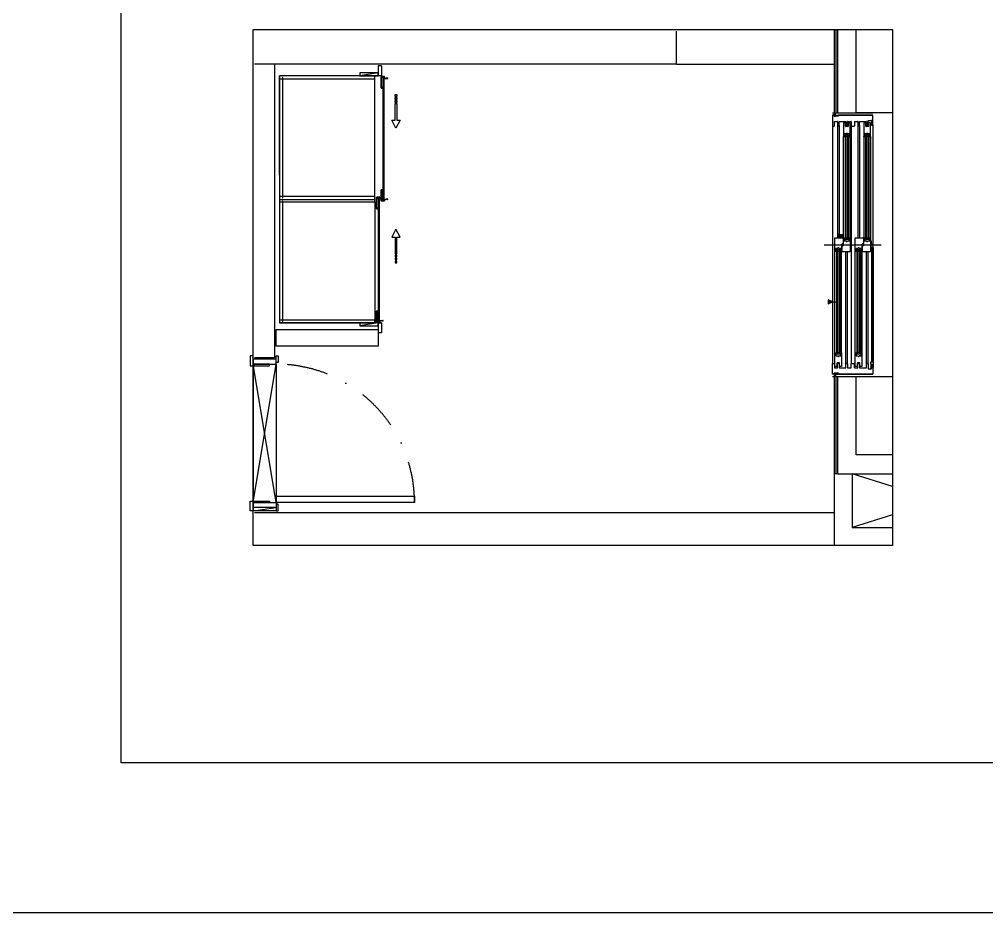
# Model space of a CAD drawing. Header units: millimetres. Extents: x -33000 to 294000, y 0 to 42408.
# Drawn here: x 126618 to 132486, y 0 to 5419 of the extents above; entities that cross this region are included whole.
import ezdxf

# ---------------------------------------------------------------- set-up
doc = ezdxf.new("R2010")
doc.units = ezdxf.units.MM
doc.header["$LTSCALE"] = 50
doc.linetypes.add('DASHDOTX2', pattern=[2, 1, -0.5, 0, -0.5])
doc.layers.add('arch', color=8, linetype='Continuous')
doc.layers.add('cloud', color=7, linetype='Continuous', true_color=0xb3ef8f, plot=False)

msp = doc.modelspace()

# ---------------------------------------------------------------- hatches: boundary and pattern name
at = {"layer": 'arch'}
h = msp.add_hatch(color=256, dxfattribs=at)
h.dxf.hatch_style = 1
h.paths.add_polyline_path([(131525, 3717.7), (131525, 3692.7), (131550, 3705.2)])

# ---------------------------------------------------------------- linework, layer by layer
at = {"layer": 'arch', "ltscale": 25}
for p, q in [((128035, 5357.3), (131915, 5357.3)), ((128035, 2227.3), (128035, 5357.3)), ((131915, 5357.3), (131915, 2227.3)), ((131915, 2227.3), (128035, 2227.3))]:
    msp.add_line(p, q, dxfattribs=at)
at = {"layer": 'arch'}
for p, q in [((130605, 5147.3), (130605, 5347.3)), ((131560, 5357.3), (131560, 4852.3)), ((131570, 5357.3), (131570, 4852.3)), ((131580, 5357.3), (131580, 4852.3)), ((131695, 4852.3), (131695, 5357.3)), ((130605, 5147.3), (128045, 5147.3)), ((128165, 5147.3), (128165, 3367.3)), ((128815, 5137.3), (128795, 5137.3)), ((128795, 5137.3), (128795, 5077.3)), ((128815, 5137.3), (128815, 5077.3)), ((130605, 5147.3), (131560, 5147.3)), ((128815, 5077.3), (128195, 5077.3)), ((128195, 4474.3), (128195, 5077.3)), ((128195, 5077.3), (128195, 5059.3)), ((128195, 5077.3), (128195, 3577.3)), ((128195, 5059.3), (128213, 5059.3)), ((128216, 5067.3), (128213, 5067.3)), ((128213, 5067.3), (128213, 4336.1)), ((128216, 4336.1), (128216, 5067.3)), ((128216, 5059.3), (128775, 5059.3)), ((128683, 5095.3), (128683, 5077.3)), ((128795, 5095.3), (128683, 5095.3)), ((128795, 5095.3), (128683, 5077.3)), ((128683, 5077.3), (128795, 5077.3)), ((128775, 4520.3), (128775, 5077.3)), ((128775, 5059.3), (128775, 5077.3)), ((128795, 5077.3), (128795, 5095.3)), ((128811.6, 5071.2), (128811.6, 5004.2)), ((128831.1, 5072.7), (128813.1, 5072.7)), ((128813.4, 5025.9), (128813.4, 5070.9)), ((128813.7, 5071.2), (128816.1, 5071.2)), ((128816.4, 5070.9), (128816.4, 5069.2)), ((128816.7, 5068.9), (128817.7, 5068.9)), ((128818, 5069.2), (128818, 5071.2)), ((128818.3, 5071.5), (128822.9, 5071.5)), ((128823.2, 5071.2), (128823.2, 5004.2)), ((128824.2, 5004.2), (128824.2, 5071.2)), ((128824.5, 5071.5), (128830.9, 5071.5)), ((128831.2, 5070.3), (128825.2, 5070.3)), ((128825.2, 4319.3), (128825.2, 5070.3)), ((128831.2, 5071.2), (128831.2, 5061)), ((128831.2, 4329.1), (128831.2, 5069.5)), ((128831.5, 5060.7), (128851.3, 5060.7)), ((128832.6, 5065.9), (128832.6, 5071.2)), ((128849.5, 5061.9), (128842.7, 5061.9)), ((128813.1, 5002.7), (128822.7, 5002.7)), ((128813.4, 5004.5), (128813.4, 5025.9)), ((128816.1, 5004.2), (128813.7, 5004.2)), ((128816.4, 5006.5), (128816.4, 5004.5)), ((128817.7, 5006.8), (128816.7, 5006.8)), ((128818, 5004.5), (128818, 5006.5)), ((128820.9, 5004.2), (128818.3, 5004.2)), ((128822.9, 5003.9), (128821.4, 5003.9)), ((128897.3, 4962.9), (128907.3, 4962.9)), ((128897.3, 4951.9), (128897.3, 4962.9)), ((128907.3, 4951.9), (128897.3, 4951.9)), ((128897.3, 4944.7), (128907.3, 4944.7)), ((128897.3, 4933.7), (128897.3, 4944.7)), ((128907.3, 4933.7), (128897.3, 4933.7)), ((128907.3, 4962.9), (128907.3, 4951.9)), ((128907.3, 4944.7), (128907.3, 4933.7)), ((128897.3, 4926.4), (128907.3, 4926.4)), ((128897.3, 4915.4), (128897.3, 4926.4)), ((128907.3, 4915.4), (128897.3, 4915.4)), ((128897.3, 4808.2), (128897.3, 4908.2)), ((128897.3, 4908.2), (128907.3, 4908.2)), ((128907.3, 4926.4), (128907.3, 4915.4)), ((128907.3, 4908.2), (128907.3, 4808.2)), ((131550, 4852.3), (131560, 4852.3)), ((131550, 4837.3), (131550, 4773.3)), ((131560, 4837.3), (131550, 4837.3)), ((131560, 4831.3), (131560, 4852.3)), ((131560, 4837.3), (131560, 4831.3)), ((131560, 4831.3), (131569.5, 4831.3)), ((131588, 4831.3), (131560, 4831.3)), ((131569.5, 4852.3), (131795, 4852.3)), ((131569.5, 4831.3), (131569.5, 4852.3)), ((131569.5, 4837.3), (131795, 4837.3)), ((131795, 4837.3), (131588, 4837.3)), ((131588, 4831.3), (131588, 4837.3)), ((131915, 4852.3), (131695, 4852.3)), ((131795, 4779.3), (131795, 4837.3)), ((128902.3, 4758.2), (128877.3, 4808.2)), ((128877.3, 4808.2), (128897.3, 4808.2)), ((128927.3, 4808.2), (128902.3, 4758.2)), ((128907.3, 4808.2), (128927.3, 4808.2)), ((131550, 4773.3), (131550, 3331.3)), ((131551, 4772.3), (131561, 4772.3)), ((131562, 4773.3), (131562, 4799.3)), ((131563, 4800.3), (131579.5, 4800.3)), ((131580.5, 4799.3), (131580.5, 4775.8)), ((131580.5, 4775.8), (131580.5, 4094.8)), ((131581, 4775.3), (131581.6, 4775.3)), ((131589.4, 4775.3), (131590, 4775.3)), ((131590.5, 4775.8), (131590.5, 4799.3)), ((131590.5, 4775.8), (131590.5, 4114.3)), ((131591.5, 4800.3), (131631.5, 4800.3)), ((131617, 4791.8), (131617, 4707.8)), ((131629, 4792.3), (131617.5, 4792.3)), ((131629.5, 4771), (131629.5, 4791.8)), ((131644.5, 4770), (131630.5, 4770)), ((131632.5, 4799.3), (131632.5, 4775.8)), ((131633, 4775.3), (131633.6, 4775.3)), ((131641.4, 4775.3), (131642, 4775.3)), ((131642.5, 4775.8), (131642.5, 4799.3)), ((131643.5, 4800.3), (131662, 4800.3)), ((131645.5, 4791.8), (131645.5, 4771)), ((131657.5, 4792.3), (131646, 4792.3)), ((131658, 4707.8), (131658, 4791.8)), ((131663, 4799.3), (131663, 4773.3)), ((131663, 4773.3), (131663, 3331.3)), ((131664, 4772.3), (131682.5, 4772.3)), ((131683.5, 4799.3), (131683.5, 4773.3)), ((131684.5, 4800.3), (131703, 4800.3)), ((131704, 4799.3), (131704, 4775.8)), ((131704, 4775.8), (131704, 4094.8)), ((131704.5, 4775.3), (131705.1, 4775.3)), ((131712.9, 4775.3), (131713.5, 4775.3)), ((131714, 4775.8), (131714, 4799.3)), ((131714, 4775.8), (131714, 4094.8)), ((131715, 4800.3), (131755, 4800.3)), ((131740.5, 4791.8), (131740.5, 4707.8)), ((131752.5, 4792.3), (131741, 4792.3)), ((131753, 4771), (131753, 4791.8)), ((131768, 4770), (131754, 4770)), ((131756, 4799.3), (131756, 4775.8)), ((131756.5, 4775.3), (131757.1, 4775.3)), ((131764.9, 4775.3), (131765.5, 4775.3)), ((131766, 4775.8), (131766, 4804.3)), ((131767, 4805.3), (131786, 4805.3)), ((131769, 4791.8), (131769, 4771)), ((131781, 4792.3), (131769.5, 4792.3)), ((131781.5, 4707.8), (131781.5, 4791.8)), ((131787, 4804.3), (131787, 4779.3)), ((131788, 4778.3), (131794, 4778.3)), ((131795, 4779.3), (131795, 4052.8)), ((131617, 4094.3), (131617, 4707.8)), ((131618, 4707.8), (131618, 4709.3)), ((131618, 4709.3), (131624.5, 4709.3)), ((131622, 4710.8), (131622, 4725.8)), ((131623, 4710.8), (131622, 4710.8)), ((131622.5, 4726.3), (131632.7, 4726.3)), ((131625, 4714.3), (131623.5, 4714.3)), ((131623.5, 4714.3), (131623.5, 4711.3)), ((131623.9, 4709.3), (131626.5, 4706.8)), ((131625, 4709.8), (131625, 4714.3)), ((131648.5, 4719.3), (131626.5, 4719.3)), ((131626.5, 4719.3), (131626.5, 4082.8)), ((131632.5, 4719.3), (131632.5, 4082.8)), ((131642.5, 4709.3), (131632.5, 4709.3)), ((131633.1, 4726.6), (131634.9, 4729.6)), ((131635.3, 4729.8), (131639.7, 4729.8)), ((131640.1, 4729.6), (131641.9, 4726.6)), ((131642.3, 4726.3), (131652.5, 4726.3)), ((131642.5, 4719.3), (131642.5, 4082.8)), ((131648.5, 4719.3), (131648.5, 4082.8)), ((131651.1, 4709.3), (131648.5, 4706.8)), ((131651.5, 4714.3), (131650, 4714.3)), ((131650, 4714.3), (131650, 4709.8)), ((131650.5, 4709.3), (131657, 4709.3)), ((131651.5, 4711.3), (131651.5, 4714.3)), ((131653, 4710.8), (131652, 4710.8)), ((131653, 4725.8), (131653, 4710.8)), ((131657, 4709.3), (131657, 4707.8)), ((131658, 4707.8), (131658, 4094.3)), ((131740.5, 4707.8), (131740.5, 4094.3)), ((131741.5, 4707.8), (131741.5, 4709.3)), ((131741.5, 4709.3), (131748, 4709.3)), ((131745.5, 4710.8), (131745.5, 4725.8)), ((131746.5, 4710.8), (131745.5, 4710.8)), ((131746, 4726.3), (131756.2, 4726.3)), ((131748.5, 4714.3), (131747, 4714.3)), ((131747, 4714.3), (131747, 4711.3)), ((131747.4, 4709.3), (131750, 4706.8)), ((131748.5, 4709.8), (131748.5, 4714.3)), ((131750, 4719.3), (131750, 4082.8)), ((131772, 4719.3), (131750, 4719.3)), ((131756, 4719.3), (131756, 4082.8)), ((131766, 4709.3), (131756, 4709.3)), ((131756.6, 4726.6), (131758.4, 4729.6)), ((131758.8, 4729.8), (131763.2, 4729.8)), ((131763.6, 4729.6), (131765.4, 4726.6)), ((131765.8, 4726.3), (131776, 4726.3)), ((131766, 4719.3), (131766, 4082.8)), ((131772, 4719.3), (131772, 4082.8)), ((131774.6, 4709.3), (131772, 4706.8)), ((131775, 4714.3), (131773.5, 4714.3)), ((131773.5, 4714.3), (131773.5, 4709.8)), ((131774, 4709.3), (131780.5, 4709.3)), ((131775, 4711.3), (131775, 4714.3)), ((131776.5, 4710.8), (131775.5, 4710.8)), ((131776.5, 4725.8), (131776.5, 4710.8)), ((131780.5, 4709.3), (131780.5, 4707.8)), ((131781.5, 4707.8), (131781.5, 4094.3)), ((128775, 4345.3), (128775, 4520.3)), ((128195, 4474.3), (128195, 4345.3)), ((128213, 4345.3), (128195, 4345.3)), ((128195, 4345.3), (128195, 4309.3)), ((128775, 4345.3), (128216, 4345.3)), ((128775, 4309.3), (128775, 4345.3)), ((128811.6, 4318.5), (128811.6, 4385.5)), ((128813.1, 4387), (128822.7, 4387)), ((128813.4, 4385.2), (128813.4, 4363.8)), ((128813.4, 4363.8), (128813.4, 4318.8)), ((128816.1, 4385.5), (128813.7, 4385.5)), ((128816.4, 4383.2), (128816.4, 4385.2)), ((128817.7, 4382.9), (128816.7, 4382.9)), ((128818, 4385.2), (128818, 4383.2)), ((128820.9, 4385.5), (128818.3, 4385.5)), ((128822.9, 4385.8), (128821.4, 4385.8)), ((128823.2, 4318.5), (128823.2, 4385.5)), ((128824.2, 4385.5), (128824.2, 4318.5)), ((128195, 4327.3), (128775, 4327.3)), ((128195, 4309.3), (128195, 3595.3)), ((128213, 4309.3), (128195, 4309.3)), ((128213, 4336.1), (128216, 4336.1)), ((128216, 4317.3), (128213, 4317.3)), ((128213, 4317.3), (128213, 3586.1)), ((128216, 3586.1), (128216, 4317.3)), ((128775, 4309.3), (128216, 4309.3)), ((128775, 4309.3), (128775, 3595.3)), ((128784, 4338.1), (128784, 4296.6)), ((128784, 4296.6), (128784, 4271.1)), ((128784.8, 4292.8), (128784.8, 4337.8)), ((128784.8, 4292.3), (128784.8, 4337.3)), ((128784.8, 4271.4), (128784.8, 4292.8)), ((128784.8, 4270.9), (128784.8, 4292.3)), ((128785.1, 4338.1), (128787.5, 4338.1)), ((128785.1, 4337.6), (128787.5, 4337.6)), ((128803.5, 4339.6), (128785.5, 4339.6)), ((128787.8, 4337.8), (128787.8, 4336.1)), ((128787.8, 4337.3), (128787.8, 4335.6)), ((128788.1, 4335.8), (128789.1, 4335.8)), ((128788.1, 4335.3), (128789.1, 4335.3)), ((128789.4, 4336.1), (128789.4, 4338.1)), ((128789.4, 4335.6), (128789.4, 4337.6)), ((128789.7, 4338.4), (128794.3, 4338.4)), ((128789.7, 4337.9), (128794.3, 4337.9)), ((128794.6, 4338.1), (128794.6, 4271.1)), ((128794.6, 4337.6), (128794.6, 4270.6)), ((128796.6, 4271.1), (128796.6, 4338.1)), ((128796.6, 3582.2), (128796.6, 4336.7)), ((128796.6, 4335.9), (128802.6, 4335.9)), ((128796.9, 4338.4), (128803.3, 4338.4)), ((128802.6, 3582.2), (128802.6, 4335.9)), ((128803.6, 4338.1), (128803.6, 4327.9)), ((128803.9, 4327.6), (128804.7, 4327.6)), ((128805, 4327.9), (128805, 4338.1)), ((128831.1, 4317), (128813.1, 4317)), ((128813.7, 4318.5), (128816.1, 4318.5)), ((128816.4, 4318.8), (128816.4, 4320.5)), ((128816.7, 4320.8), (128817.7, 4320.8)), ((128818, 4320.5), (128818, 4318.5)), ((128818.3, 4318.2), (128822.9, 4318.2)), ((128824.5, 4318.2), (128830.9, 4318.2)), ((128825.2, 4319.3), (128831.2, 4319.3)), ((128831.2, 4318.5), (128831.2, 4328.7)), ((128831.5, 4329), (128851.3, 4329)), ((128832.6, 4323.8), (128832.6, 4318.5)), ((128849.5, 4327.8), (128842.7, 4327.8)), ((128787.5, 4271.1), (128785.1, 4271.1)), ((128787.5, 4270.6), (128785.1, 4270.6)), ((128785.5, 4269.6), (128795.1, 4269.6)), ((128787.8, 4273.4), (128787.8, 4271.4)), ((128787.8, 4272.9), (128787.8, 4270.9)), ((128789.1, 4273.7), (128788.1, 4273.7)), ((128789.1, 4273.2), (128788.1, 4273.2)), ((128789.4, 4271.4), (128789.4, 4273.4)), ((128789.4, 4270.9), (128789.4, 4272.9)), ((128792.3, 4271.1), (128789.7, 4271.1)), ((128792.3, 4270.6), (128789.7, 4270.6)), ((128794.3, 4270.8), (128792.8, 4270.8)), ((128794.3, 4270.3), (128792.8, 4270.3)), ((128902.3, 4147), (128877.3, 4097)), ((128927.3, 4097), (128902.3, 4147)), ((131586.6, 4113.3), (131586.6, 4108)), ((131587.6, 4114.3), (131608.7, 4114.3)), ((131606.2, 4111.2), (131587.8, 4114.1)), ((131607.7, 4107), (131607.7, 4109.3)), ((131609.7, 4113.3), (131610, 4105.7)), ((128877.3, 4097), (128897.3, 4097)), ((128897.3, 4097), (128897.3, 3997)), ((128907.3, 3997), (128907.3, 4097)), ((128907.3, 4097), (128927.3, 4097)), ((131500, 4052.3), (131845, 4052.3)), ((131565, 4010.3), (131565, 4094.3)), ((131565.5, 4094.8), (131614, 4094.8)), ((131586.5, 4094.8), (131590.5, 4105.7)), ((131587.6, 4107), (131607.7, 4107)), ((131590.5, 4105.7), (131590.5, 4107)), ((131590.5, 4105.7), (131610, 4105.7)), ((131613.5, 4097.4), (131590.8, 4097.4)), ((131590.8, 4097.4), (131590.8, 4094.8)), ((131610, 4058.3), (131606, 4054)), ((131606, 4054), (131606, 4010.3)), ((131607.7, 4107), (131610, 4107)), ((131608.5, 4046.3), (131609.4, 4054.9)), ((131609.9, 4055.3), (131610.1, 4055.3)), ((131610, 4105.7), (131611.4, 4097.4)), ((131611.5, 4058.3), (131610, 4058.3)), ((131610.5, 4054.9), (131611.5, 4046.3)), ((131612.5, 4049.8), (131611.5, 4058.3)), ((131613.1, 4049.3), (131612.9, 4049.3)), ((131613, 4046.3), (131617, 4050.8)), ((131613.5, 4094.8), (131613.5, 4097.4)), ((131614.5, 4058.3), (131613.6, 4049.8)), ((131614.5, 4094.3), (131614.5, 4058.3)), ((131617, 4050.8), (131617, 4094.3)), ((131618, 4094.3), (131618, 4092.8)), ((131618, 4092.8), (131624.5, 4092.8)), ((131623, 4091.3), (131622, 4091.3)), ((131622, 4091.3), (131622, 4076.3)), ((131622.5, 4075.8), (131632.2, 4075.8)), ((131623.5, 4087.8), (131623.5, 4090.8)), ((131625, 4087.8), (131623.5, 4087.8)), ((131623.9, 4092.8), (131626.5, 4095.4)), ((131625, 4092.3), (131625, 4087.8)), ((131648.5, 4082.8), (131626.5, 4082.8)), ((131642.5, 4092.8), (131632.5, 4092.8)), ((131632.6, 4075.6), (131634.4, 4072.6)), ((131634.8, 4072.3), (131639.2, 4072.3)), ((131639.6, 4072.6), (131641.4, 4075.6)), ((131641.8, 4075.8), (131652.5, 4075.8)), ((131651.1, 4092.8), (131648.5, 4095.4)), ((131650, 4087.8), (131650, 4092.3)), ((131651.5, 4087.8), (131650, 4087.8)), ((131650.5, 4092.8), (131657, 4092.8)), ((131651.5, 4090.8), (131651.5, 4087.8)), ((131653, 4091.3), (131652, 4091.3)), ((131653, 4076.3), (131653, 4091.3)), ((131657, 4092.8), (131657, 4094.3)), ((131658, 4094.3), (131658, 4010.3)), ((131688.5, 4010.3), (131688.5, 4094.3)), ((131689, 4094.8), (131737.5, 4094.8)), ((131733.5, 4058.3), (131729.5, 4054)), ((131729.5, 4054), (131729.5, 4010.3)), ((131732, 4046.3), (131732.9, 4054.9)), ((131733.4, 4055.3), (131733.6, 4055.3)), ((131735, 4058.3), (131733.5, 4058.3)), ((131734, 4054.9), (131735, 4046.3)), ((131736, 4049.8), (131735, 4058.3)), ((131736.6, 4049.3), (131736.4, 4049.3)), ((131736.5, 4046.3), (131740.5, 4050.8)), ((131738, 4058.3), (131737.1, 4049.8)), ((131738, 4094.3), (131738, 4058.3)), ((131740.5, 4050.8), (131740.5, 4094.3)), ((131741.5, 4094.3), (131741.5, 4092.8)), ((131741.5, 4092.8), (131745, 4092.8)), ((131745, 4092.8), (131745.5, 4092.3)), ((131745.5, 4092.3), (131746, 4092.8)), ((131746.5, 4091.3), (131745.5, 4091.3)), ((131745.5, 4091.3), (131745.5, 4076.3)), ((131746, 4092.8), (131748, 4092.8)), ((131746, 4075.8), (131755.7, 4075.8)), ((131747, 4087.8), (131747, 4090.8)), ((131748.5, 4087.8), (131747, 4087.8)), ((131747.4, 4092.8), (131750, 4095.4)), ((131748.5, 4092.3), (131748.5, 4087.8)), ((131772, 4082.8), (131750, 4082.8)), ((131766, 4092.8), (131756, 4092.8)), ((131756.1, 4075.6), (131757.9, 4072.6)), ((131758.3, 4072.3), (131762.7, 4072.3)), ((131763.1, 4072.6), (131764.9, 4075.6)), ((131765.3, 4075.8), (131776, 4075.8)), ((131774.6, 4092.8), (131772, 4095.4)), ((131773.5, 4087.8), (131773.5, 4092.3)), ((131775, 4087.8), (131773.5, 4087.8)), ((131774, 4092.8), (131780.5, 4092.8)), ((131775, 4090.8), (131775, 4087.8)), ((131776.5, 4091.3), (131775.5, 4091.3)), ((131776.5, 4076.3), (131776.5, 4091.3)), ((131780.5, 4092.8), (131780.5, 4094.3)), ((131781.5, 4094.3), (131781.5, 4010.3)), ((131783, 4075.3), (131783, 4073.3)), ((131783, 4073.3), (131783.8, 4073.3)), ((131783, 4052.3), (131783, 4038.8)), ((131785.5, 4075.8), (131783.5, 4075.8)), ((131784.5, 4052.8), (131783.5, 4052.8)), ((131783.8, 4073.3), (131783.8, 4074.8)), ((131783.8, 4074.8), (131785, 4074.8)), ((131785, 4074.8), (131785, 4053.3)), ((131786, 4053.3), (131786, 4075.3)), ((131795.5, 4052.8), (131786.5, 4052.8)), ((131796, 4075.3), (131796, 4053.3)), ((131797, 4036.8), (131797, 4075.3)), ((128897.3, 3997), (128907.3, 3997)), ((131565, 3396.8), (131565, 4010.3)), ((131572.5, 4011.8), (131566, 4011.8)), ((131566, 4011.8), (131566, 4010.3)), ((131570, 4028.3), (131570, 4013.3)), ((131570, 4013.3), (131571, 4013.3)), ((131581.2, 4028.8), (131570.5, 4028.8)), ((131571.5, 4013.8), (131571.5, 4016.8)), ((131571.5, 4016.8), (131573, 4016.8)), ((131572.4, 4011.8), (131575, 4009.3)), ((131573, 4016.8), (131573, 4012.3)), ((131597, 4021.8), (131575, 4021.8)), ((131575, 4021.8), (131575, 3388.6)), ((131581, 4021.8), (131581, 3388.6)), ((131591, 4011.8), (131581, 4011.8)), ((131583.4, 4032.1), (131581.6, 4029.1)), ((131588.2, 4032.3), (131583.8, 4032.3)), ((131590.4, 4029.1), (131588.6, 4032.1)), ((131600.5, 4028.8), (131590.8, 4028.8)), ((131591, 4021.8), (131591, 3388.6)), ((131597, 4021.8), (131597, 3388.6)), ((131599.6, 4011.8), (131597, 4009.3)), ((131598, 4012.3), (131598, 4016.8)), ((131598, 4016.8), (131599.5, 4016.8)), ((131605, 4011.8), (131598.5, 4011.8)), ((131599.5, 4016.8), (131599.5, 4013.8)), ((131600, 4013.3), (131601, 4013.3)), ((131601, 4013.3), (131601, 4028.3)), ((131605, 4010.3), (131605, 4011.8)), ((131606, 3396.8), (131606, 4010.3)), ((131608.5, 4010.3), (131608.5, 4046.3)), ((131657.5, 4009.8), (131609, 4009.8)), ((131611.5, 4046.3), (131613, 4046.3)), ((131632.5, 3328.8), (131632.5, 4009.8)), ((131642.5, 3328.8), (131642.5, 4009.8)), ((131688.5, 3396.8), (131688.5, 4010.3)), ((131696, 4011.8), (131689.5, 4011.8)), ((131689.5, 4011.8), (131689.5, 4010.3)), ((131693.5, 4028.3), (131693.5, 4013.3)), ((131693.5, 4013.3), (131694.5, 4013.3)), ((131704.7, 4028.8), (131694, 4028.8)), ((131695, 4013.8), (131695, 4016.8)), ((131695, 4016.8), (131696.5, 4016.8)), ((131695.9, 4011.8), (131698.5, 4009.3)), ((131696.5, 4016.8), (131696.5, 4012.3)), ((131720.5, 4021.8), (131698.5, 4021.8)), ((131698.5, 4021.8), (131698.5, 3388.6)), ((131704.5, 4021.8), (131704.5, 3388.6)), ((131714.5, 4011.8), (131704.5, 4011.8)), ((131706.9, 4032.1), (131705.1, 4029.1)), ((131711.7, 4032.3), (131707.3, 4032.3)), ((131713.9, 4029.1), (131712.1, 4032.1)), ((131724, 4028.8), (131714.3, 4028.8)), ((131714.5, 4021.8), (131714.5, 3388.6)), ((131720.5, 4021.8), (131720.5, 3388.6)), ((131723.1, 4011.8), (131720.5, 4009.3)), ((131721.5, 4012.3), (131721.5, 4016.8)), ((131721.5, 4016.8), (131723, 4016.8)), ((131728.5, 4011.8), (131722, 4011.8)), ((131723, 4016.8), (131723, 4013.8)), ((131723.5, 4013.3), (131724.5, 4013.3)), ((131724.5, 4013.3), (131724.5, 4028.3)), ((131728.5, 4010.3), (131728.5, 4011.8)), ((131729.5, 4010.3), (131729.5, 3396.8)), ((131732, 4010.3), (131732, 4046.3)), ((131781, 4009.8), (131732.5, 4009.8)), ((131735, 4046.3), (131736.5, 4046.3)), ((131756, 3328.8), (131756, 4009.8)), ((131766, 3328.8), (131766, 4009.8)), ((131784, 4037.8), (131789.5, 4037.8)), ((131789.5, 4030.3), (131785.5, 4030.3)), ((131785.5, 4029.3), (131796, 4029.3)), ((131787, 4037.8), (131787, 4030.3)), ((131787, 4029.3), (131787, 3349.8)), ((131790, 4037.3), (131790, 4030.8)), ((131791, 4030.8), (131791, 4037.3)), ((131791.5, 4037.8), (131796, 4037.8)), ((131796, 4030.3), (131791.5, 4030.3)), ((131795, 4029.3), (131795, 3349.8)), ((131796, 4037.8), (131796, 4036.8)), ((131796, 4030.8), (131796, 4030.3)), ((131797, 4033.8), (131797, 3345.3)), ((131797, 4030.3), (131797, 4030.8)), ((128907.3, 3989.7), (128897.3, 3989.7)), ((128897.3, 3989.7), (128897.3, 3978.7)), ((128897.3, 3978.7), (128907.3, 3978.7)), ((128907.3, 3971.5), (128897.3, 3971.5)), ((128897.3, 3971.5), (128897.3, 3960.5)), ((128897.3, 3960.5), (128907.3, 3960.5)), ((128907.3, 3953.2), (128897.3, 3953.2)), ((128897.3, 3953.2), (128897.3, 3942.2)), ((128897.3, 3942.2), (128907.3, 3942.2)), ((128907.3, 3978.7), (128907.3, 3989.7)), ((128907.3, 3960.5), (128907.3, 3971.5)), ((128907.3, 3942.2), (128907.3, 3953.2)), ((131550, 3705.2), (131525, 3717.7)), ((131525, 3717.7), (131525, 3692.7)), ((131525, 3692.7), (131550, 3705.2)), ((131550, 3705.2), (131575, 3705.2)), ((128783, 3581.4), (128783, 3648.4)), ((128784.5, 3649.9), (128794.1, 3649.9)), ((128784.8, 3648.1), (128784.8, 3626.7)), ((128787.5, 3648.4), (128785.1, 3648.4)), ((128787.8, 3646.1), (128787.8, 3648.1)), ((128789.1, 3645.8), (128788.1, 3645.8)), ((128789.4, 3648.1), (128789.4, 3646.1)), ((128792.3, 3648.4), (128789.7, 3648.4)), ((128794.3, 3648.7), (128792.8, 3648.7)), ((128794.6, 3581.4), (128794.6, 3648.4)), ((128795.6, 3648.4), (128795.6, 3581.4)), ((128213, 3595.3), (128195, 3595.3)), ((128195, 3595.3), (128195, 3577.3)), ((128213, 3586.1), (128216, 3586.1)), ((128775, 3595.3), (128216, 3595.3)), ((128775, 3577.3), (128775, 3595.3)), ((128802.5, 3579.9), (128784.5, 3579.9)), ((128784.8, 3626.7), (128784.8, 3581.7)), ((128785.1, 3581.4), (128787.5, 3581.4)), ((128787.8, 3581.7), (128787.8, 3583.4)), ((128788.1, 3583.7), (128789.1, 3583.7)), ((128789.4, 3583.4), (128789.4, 3581.4)), ((128789.7, 3581.1), (128794.3, 3581.1)), ((128795.9, 3581.1), (128802.3, 3581.1)), ((128796.6, 3582.2), (128802.6, 3582.2)), ((128802.6, 3581.4), (128802.6, 3591.6)), ((128802.9, 3591.9), (128822.7, 3591.9)), ((128804, 3586.7), (128804, 3581.4)), ((128820.9, 3590.7), (128814.1, 3590.7)), ((128175, 3537.3), (128795, 3537.3)), ((128175, 3437.3), (128175, 3537.3)), ((128815, 3577.3), (128195, 3577.3)), ((128195, 3577.3), (128775, 3577.3)), ((128683, 3577.3), (128683, 3559.3)), ((128795, 3577.3), (128683, 3577.3)), ((128795, 3577.3), (128683, 3559.3)), ((128683, 3559.3), (128795, 3559.3)), ((128795, 3577.3), (128815, 3577.3)), ((128795, 3577.3), (128795, 3517.3)), ((128795, 3559.3), (128795, 3577.3)), ((128795, 3537.3), (128795, 3437.3)), ((128815, 3577.3), (128815, 3517.3)), ((128815, 3517.3), (128795, 3517.3)), ((128795, 3437.3), (128175, 3437.3)), ((128175, 3357.3), (128035, 3357.3)), ((128035, 3357.3), (128035, 3327.3)), ((128045, 3367.3), (128165, 3367.3)), ((128175, 3337.3), (128175, 3377.3)), ((128175, 3377.3), (128187, 3377.3)), ((128175, 3327.3), (128175, 3357.3)), ((128187, 3377.3), (128187, 3337.3)), ((131565, 3312.8), (131565, 3396.8)), ((131566, 3396.8), (131566, 3395.3)), ((131566, 3395.3), (131572.5, 3395.3)), ((131571, 3393.8), (131570, 3393.8)), ((131570, 3393.8), (131570, 3378.8)), ((131570.5, 3378.3), (131580.7, 3378.3)), ((131571.5, 3390.3), (131571.5, 3393.3)), ((131573, 3390.3), (131571.5, 3390.3)), ((131572.4, 3395.3), (131575, 3397.9)), ((131573, 3394.8), (131573, 3390.3)), ((131597, 3388.6), (131575, 3388.6)), ((131591, 3398.6), (131581, 3398.6)), ((131581.1, 3378.1), (131582.9, 3375.1)), ((131583.3, 3374.8), (131587.7, 3374.8)), ((131588.1, 3375.1), (131589.9, 3378.1)), ((131590.3, 3378.3), (131600.5, 3378.3)), ((131599.6, 3395.3), (131597, 3397.9)), ((131598, 3390.3), (131598, 3394.8)), ((131599.5, 3390.3), (131598, 3390.3)), ((131598.5, 3395.3), (131605, 3395.3)), ((131599.5, 3393.3), (131599.5, 3390.3)), ((131601, 3393.8), (131600, 3393.8)), ((131601, 3378.8), (131601, 3393.8)), ((131605, 3395.3), (131605, 3396.8)), ((131606, 3396.8), (131606, 3312.8)), ((131688.5, 3312.8), (131688.5, 3396.8)), ((131689.5, 3396.8), (131689.5, 3395.3)), ((131689.5, 3395.3), (131696, 3395.3)), ((131694.5, 3393.8), (131693.5, 3393.8)), ((131693.5, 3393.8), (131693.5, 3378.8)), ((131694, 3378.3), (131704.2, 3378.3)), ((131695, 3390.3), (131695, 3393.3)), ((131696.5, 3390.3), (131695, 3390.3)), ((131695.9, 3395.3), (131698.5, 3397.9)), ((131696.5, 3394.8), (131696.5, 3390.3)), ((131720.5, 3388.6), (131698.5, 3388.6)), ((131714.5, 3398.6), (131704.5, 3398.6)), ((131704.6, 3378.1), (131706.4, 3375.1)), ((131706.8, 3374.8), (131711.2, 3374.8)), ((131711.6, 3375.1), (131713.4, 3378.1)), ((131713.8, 3378.3), (131724, 3378.3)), ((131723.1, 3395.3), (131720.5, 3397.9)), ((131721.5, 3390.3), (131721.5, 3394.8)), ((131723, 3390.3), (131721.5, 3390.3)), ((131722, 3395.3), (131728.5, 3395.3)), ((131723, 3393.3), (131723, 3390.3)), ((131724.5, 3393.8), (131723.5, 3393.8)), ((131724.5, 3378.8), (131724.5, 3393.8)), ((131728.5, 3395.3), (131728.5, 3396.8)), ((131729.5, 3396.8), (131729.5, 3312.8)), ((131785.5, 3349.8), (131796, 3349.8)), ((131789.5, 3348.8), (131785.5, 3348.8)), ((131787, 3348.8), (131787, 3341.3)), ((131790, 3341.8), (131790, 3348.3)), ((131791, 3348.3), (131791, 3341.8)), ((131796, 3348.8), (131791.5, 3348.8)), ((131796, 3348.3), (131796, 3348.8)), ((131797, 3348.8), (131797, 3348.3)), ((128035, 3327.3), (128175, 3327.3)), ((128035, 3327.3), (128035, 3322.3)), ((128135, 3327.3), (128035, 3327.3)), ((128035, 3327.3), (128035, 2487.3)), ((128035, 2487.3), (128175, 3327.3)), ((128175, 2487.3), (128035, 3327.3)), ((128035, 3322.3), (128040, 3322.3)), ((128040, 3322.3), (128040, 3317.3)), ((128040, 3317.3), (128135, 3317.3)), ((128135, 3317.3), (128135, 3327.3)), ((128187, 3337.3), (128175, 3337.3)), ((128175, 3327.3), (128175, 2487.3)), ((131550, 3267.3), (131550, 3331.3)), ((131551, 3332.3), (131561, 3332.3)), ((131562, 3331.3), (131562, 3305.3)), ((131563, 3304.3), (131579.5, 3304.3)), ((131566, 3312.3), (131565.5, 3312.3)), ((131577, 3312.3), (131565.5, 3312.3)), ((131577.5, 3333.6), (131577.5, 3312.8)), ((131592.5, 3334.6), (131578.5, 3334.6)), ((131580.5, 3305.3), (131580.5, 3328.8)), ((131581, 3329.3), (131581.6, 3329.3)), ((131589.4, 3329.3), (131590, 3329.3)), ((131590.5, 3328.8), (131590.5, 3305.3)), ((131591.5, 3304.3), (131631.5, 3304.3)), ((131593.5, 3312.8), (131593.5, 3333.6)), ((131605.5, 3312.3), (131594, 3312.3)), ((131632.5, 3305.3), (131632.5, 3328.8)), ((131633, 3329.3), (131633.6, 3329.3)), ((131641.4, 3329.3), (131642, 3329.3)), ((131642.5, 3328.8), (131642.5, 3305.3)), ((131643.5, 3304.3), (131662, 3304.3)), ((131663, 3305.3), (131663, 3331.3)), ((131664, 3332.3), (131682.5, 3332.3)), ((131683.5, 3305.3), (131683.5, 3331.3)), ((131684.5, 3304.3), (131703, 3304.3)), ((131700.5, 3312.3), (131689, 3312.3)), ((131701, 3333.6), (131701, 3312.8)), ((131716, 3334.6), (131702, 3334.6)), ((131704, 3305.3), (131704, 3328.8)), ((131704.5, 3329.3), (131705.1, 3329.3)), ((131712.9, 3329.3), (131713.5, 3329.3)), ((131714, 3328.8), (131714, 3305.3)), ((131715, 3304.3), (131755, 3304.3)), ((131717, 3312.8), (131717, 3333.6)), ((131729, 3312.3), (131717.5, 3312.3)), ((131756, 3305.3), (131756, 3328.8)), ((131756.5, 3329.3), (131757.1, 3329.3)), ((131764.9, 3329.3), (131765.5, 3329.3)), ((131766, 3328.8), (131766, 3300.3)), ((131767, 3299.3), (131786, 3299.3)), ((131783, 3326.8), (131783, 3340.3)), ((131783, 3303.8), (131783, 3305.8)), ((131783, 3305.8), (131783.8, 3305.8)), ((131784.5, 3326.3), (131783.5, 3326.3)), ((131785.5, 3303.3), (131783.5, 3303.3)), ((131783.8, 3305.8), (131783.8, 3304.3)), ((131783.8, 3304.3), (131785, 3304.3)), ((131784, 3341.3), (131789.5, 3341.3)), ((131785, 3304.3), (131785, 3325.8)), ((131786, 3325.8), (131786, 3303.8)), ((131795.5, 3326.3), (131786.5, 3326.3)), ((131787, 3300.3), (131787, 3325.3)), ((131788, 3326.3), (131794, 3326.3)), ((131791.5, 3341.3), (131796, 3341.3)), ((131795, 3325.3), (131795, 3267.3)), ((131796, 3341.3), (131796, 3342.3)), ((131796, 3303.8), (131796, 3325.8)), ((131797, 3342.3), (131797, 3303.8)), ((131560, 3267.3), (131550, 3267.3)), ((131550, 3252.3), (131560, 3252.3)), ((131560, 3273.3), (131560, 3252.3)), ((131560, 3273.3), (131569.5, 3273.3)), ((131560, 3267.3), (131560, 3273.3)), ((131588, 3273.3), (131560, 3273.3)), ((131560, 3252.3), (131560, 2662.3)), ((131569.5, 3273.3), (131569.5, 3252.3)), ((131569.5, 3267.3), (131795, 3267.3)), ((131569.5, 3252.3), (131795, 3252.3)), ((131570, 3252.3), (131570, 2662.3)), ((131580, 3252.3), (131580, 2662.3)), ((131588, 3273.3), (131588, 3267.3)), ((131795, 3267.3), (131588, 3267.3)), ((131695, 2777.3), (131695, 3252.3)), ((131695, 3252.3), (131915, 3252.3)), ((131915, 2777.3), (131695, 2777.3)), ((131580, 2662.3), (131560, 2662.3)), ((131560, 2662.3), (131560, 2227.3)), ((131580, 2662.3), (131915, 2662.3)), ((131670, 2662.3), (131670, 2337.3)), ((128035, 2487.3), (128035, 2492.3)), ((128035, 2492.3), (128040, 2492.3)), ((128035, 2457.3), (128035, 2487.3)), ((128035, 2487.3), (128175, 2487.3)), ((128135, 2487.3), (128035, 2487.3)), ((128040, 2492.3), (128040, 2497.3)), ((128040, 2497.3), (128135, 2497.3)), ((128135, 2497.3), (128135, 2487.3)), ((128175, 2487.3), (128175, 2457.3)), ((128187, 2477.3), (128175, 2477.3)), ((128175, 2477.3), (128175, 2437.3)), ((128187, 2437.3), (128187, 2477.3)), ((128035, 2437.3), (128035, 2457.3)), ((128035, 2437.3), (128175, 2457.3)), ((128175, 2457.3), (128035, 2457.3)), ((128175, 2437.3), (128035, 2437.3)), ((128045, 2427.3), (131560, 2427.3)), ((128175, 2457.3), (128175, 2437.3)), ((128175, 2437.3), (128187, 2437.3)), ((131670, 2337.3), (131915, 2337.3))]:
    msp.add_line(p, q, dxfattribs=at)
at = {"layer": 'arch', "linetype": 'Continuous', "ltscale": 4}
for p, q in [((128035, 3377.3), (128017, 3377.3)), ((128017, 3377.3), (128017, 3317.3)), ((128035, 3317.3), (128035, 3377.3)), ((128017, 3317.3), (128035, 3317.3)), ((128175, 2487.3), (128175, 2527.3)), ((128175, 2527.3), (129015, 2527.3)), ((129015, 2527.3), (129015, 2487.3)), ((128017, 2437.3), (128017, 2497.3)), ((128017, 2497.3), (128035, 2497.3)), ((128035, 2497.3), (128035, 2437.3)), ((129015, 2487.3), (128175, 2487.3)), ((128035, 2437.3), (128017, 2437.3))]:
    msp.add_line(p, q, dxfattribs=at)
at = {"layer": 'arch', "ltscale": 0.5}
for p, q in [((131915, 2585.8), (131670, 2662.3)), ((131915, 2413.9), (131670, 2337.3))]:
    msp.add_line(p, q, dxfattribs=at)
at = {"layer": 'arch'}
for centre in [(131794, 4033.8), (131794, 3345.3)]:
    msp.add_circle(centre, 3, dxfattribs=at)
for centre, radius, start, end in [((128813.1, 5071.2), 1.5, 90, 180), ((128813.7, 5070.9), 0.3, 90, 180), ((128816.1, 5070.9), 0.3, 0, 90), ((128816.7, 5069.2), 0.3, 180, 270), ((128817.7, 5069.2), 0.3, 270, 0), ((128818.3, 5071.2), 0.3, 90, 180), ((128822.9, 5071.2), 0.3, 0, 90), ((128824.5, 5071.2), 0.3, 90, 180), ((128830.9, 5071.2), 0.3, 0, 90), ((128831.1, 5071.2), 1.5, 0, 90), ((128831.5, 5061), 0.3, 180, 270), ((128836.6, 5065.9), 4, 180, 210.71964), ((128833.4, 5064), 0.3, 210.71964, 247.92987), ((128842.7, 5086.9), 25, 247.92987, 270), ((128849.5, 5062.2), 0.3, 270, 0), ((128851.3, 5062.2), 1.5, 270, 180), ((128813.1, 5004.2), 1.5, 180, 270), ((128813.7, 5004.5), 0.3, 180, 270), ((128816.1, 5004.5), 0.3, 270, 0), ((128816.7, 5006.5), 0.3, 90, 180), ((128817.7, 5006.5), 0.3, 0, 90), ((128818.3, 5004.5), 0.3, 180, 270), ((128820.9, 5003.9), 0.3, 30, 90), ((128821.4, 5004.2), 0.3, 210, 270), ((128822.7, 5004.2), 1.5, 270, 0), ((128822.9, 5004.2), 0.3, 270, 0), ((131551, 4773.3), 1, 180, 270), ((131561, 4773.3), 1, 270, 0), ((131563, 4799.3), 1, 90, 180), ((131579.5, 4799.3), 1, 0, 90), ((131581, 4775.8), 0.5, 180, 270), ((131581.6, 4774.3), 1, 14.47751, 90), ((131585.5, 4775.3), 3, 194.47751, 345.52249), ((131589.4, 4774.3), 1, 90, 165.52249), ((131590, 4775.8), 0.5, 270, 0), ((131591.5, 4799.3), 1, 90, 180), ((131617.5, 4791.8), 0.5, 90, 180), ((131629, 4791.8), 0.5, 0, 90), ((131630.5, 4771), 1, 180, 270), ((131631.5, 4799.3), 1, 0, 90), ((131633, 4775.8), 0.5, 180, 270), ((131633.6, 4774.3), 1, 14.47751, 90), ((131637.5, 4775.3), 3, 194.47751, 345.52249), ((131641.4, 4774.3), 1, 90, 165.52249), ((131642, 4775.8), 0.5, 270, 0), ((131643.5, 4799.3), 1, 90, 180), ((131644.5, 4771), 1, 270, 0), ((131646, 4791.8), 0.5, 90, 180), ((131657.5, 4791.8), 0.5, 0, 90), ((131662, 4799.3), 1, 0, 90), ((131664, 4773.3), 1, 180, 270), ((131682.5, 4773.3), 1, 270, 0), ((131684.5, 4799.3), 1, 90, 180), ((131703, 4799.3), 1, 0, 90), ((131704.5, 4775.8), 0.5, 180, 270), ((131705.1, 4774.3), 1, 14.47751, 90), ((131709, 4775.3), 3, 194.47751, 345.52249), ((131712.9, 4774.3), 1, 90, 165.52249), ((131713.5, 4775.8), 0.5, 270, 0.0003), ((131715, 4799.3), 1, 90, 180), ((131741, 4791.8), 0.5, 90, 180), ((131752.5, 4791.8), 0.5, 0, 90), ((131754, 4771), 1, 180, 270), ((131755, 4799.3), 1, 0, 90), ((131756.5, 4775.8), 0.5, 180, 270), ((131757.1, 4774.3), 1, 14.47751, 90), ((131761, 4775.3), 3, 194.47751, 345.52249), ((131764.9, 4774.3), 1, 90, 165.52249), ((131765.5, 4775.8), 0.5, 270, 0), ((131767, 4804.3), 1, 90, 180), ((131768, 4771), 1, 270, 0), ((131769.5, 4791.8), 0.5, 90, 180), ((131781, 4791.8), 0.5, 0, 90), ((131786, 4804.3), 1, 0, 90), ((131788, 4779.3), 1, 180, 270), ((131794, 4779.3), 1, 270, 0), ((131617.5, 4707.8), 0.5, 180, 270.00002), ((131617.5, 4707.8), 0.5, 269.99998, 360), ((131622.5, 4725.8), 0.5, 90, 180), ((131623, 4711.3), 0.5, 270, 0), ((131624.5, 4709.8), 0.5, 270, 0), ((131632.7, 4726.8), 0.5, 270, 330.25512), ((131635.3, 4729.3), 0.5, 90, 150.25512), ((131639.7, 4729.3), 0.5, 29.74488, 90), ((131642.3, 4726.8), 0.5, 209.74488, 270), ((131650.5, 4709.8), 0.5, 180, 270), ((131652, 4711.3), 0.5, 180, 270), ((131652.5, 4725.8), 0.5, 0, 90), ((131657.5, 4707.8), 0.5, 180, 0), ((131741, 4707.8), 0.5, 180, 270.00002), ((131741, 4707.8), 0.5, 269.99998, 360), ((131746, 4725.8), 0.5, 90, 180), ((131746.5, 4711.3), 0.5, 270, 0), ((131748, 4709.8), 0.5, 270, 0), ((131756.2, 4726.8), 0.5, 270, 330.25512), ((131758.8, 4729.3), 0.5, 90, 150.25512), ((131763.2, 4729.3), 0.5, 29.74488, 90), ((131765.8, 4726.8), 0.5, 209.74488, 270), ((131774, 4709.8), 0.5, 180, 270), ((131775.5, 4711.3), 0.5, 180, 270), ((131776, 4725.8), 0.5, 0, 90), ((131781, 4707.8), 0.5, 180, 0), ((128813.1, 4385.5), 1.5, 90, 180), ((128813.7, 4385.2), 0.3, 90, 180), ((128816.1, 4385.2), 0.3, 0, 90), ((128816.7, 4383.2), 0.3, 180, 270), ((128817.7, 4383.2), 0.3, 270, 0), ((128818.3, 4385.2), 0.3, 90, 180), ((128820.9, 4385.8), 0.3, 270, 330), ((128821.4, 4385.5), 0.3, 90, 150), ((128822.7, 4385.5), 1.5, 0, 90), ((128822.9, 4385.5), 0.3, 0, 90), ((128785.5, 4338.1), 1.5, 90, 180), ((128785.1, 4337.8), 0.3, 90, 180), ((128785.1, 4337.3), 0.3, 90, 180), ((128787.5, 4337.8), 0.3, 0, 90), ((128787.5, 4337.3), 0.3, 0, 90), ((128788.1, 4336.1), 0.3, 180, 270), ((128788.1, 4335.6), 0.3, 180, 270), ((128789.1, 4336.1), 0.3, 270, 0), ((128789.1, 4335.6), 0.3, 270, 0), ((128789.7, 4338.1), 0.3, 90, 180), ((128789.7, 4337.6), 0.3, 90, 180), ((128794.3, 4338.1), 0.3, 0, 90), ((128794.3, 4337.6), 0.3, 0, 90), ((128796.9, 4338.1), 0.3, 90, 180), ((128803.3, 4338.1), 0.3, 0, 90), ((128803.5, 4338.1), 1.5, 0, 90), ((128803.9, 4327.9), 0.3, 180, 270), ((128804.7, 4327.9), 0.3, 270, 0), ((128813.1, 4318.5), 1.5, 180, 270), ((128813.7, 4318.8), 0.3, 180, 270), ((128816.1, 4318.8), 0.3, 270, 0), ((128816.7, 4320.5), 0.3, 90, 180), ((128817.7, 4320.5), 0.3, 0, 90), ((128818.3, 4318.5), 0.3, 180, 270), ((128822.9, 4318.5), 0.3, 270, 0), ((128824.5, 4318.5), 0.3, 180, 270), ((128830.9, 4318.5), 0.3, 270, 0), ((128831.1, 4318.5), 1.5, 270, 0), ((128831.5, 4328.7), 0.3, 90, 180), ((128836.6, 4323.8), 4, 149.28036, 180), ((128833.4, 4325.7), 0.3, 112.07013, 149.28036), ((128842.7, 4302.8), 25, 90, 112.07013), ((128849.5, 4327.5), 0.3, 0, 90), ((128851.3, 4327.5), 1.5, 180, 90), ((128785.5, 4271.1), 1.5, 180, 270), ((128785.1, 4271.4), 0.3, 180, 270), ((128785.1, 4270.9), 0.3, 180, 270), ((128787.5, 4271.4), 0.3, 270, 0), ((128787.5, 4270.9), 0.3, 270, 0), ((128788.1, 4273.4), 0.3, 90, 180), ((128788.1, 4272.9), 0.3, 90, 180), ((128789.1, 4273.4), 0.3, 0, 90), ((128789.1, 4272.9), 0.3, 0, 90), ((128789.7, 4271.4), 0.3, 180, 270), ((128789.7, 4270.9), 0.3, 180, 270), ((128792.3, 4270.8), 0.3, 30, 90), ((128792.3, 4270.3), 0.3, 30, 90), ((128792.8, 4271.1), 0.3, 210, 270), ((128792.8, 4270.6), 0.3, 210, 270), ((128794.3, 4271.1), 0.3, 270, 0), ((128794.3, 4270.6), 0.3, 270, 0), ((128795.1, 4271.1), 1.5, 270, 0), ((131587.6, 4113.3), 1, 90, 180), ((131587.6, 4113.1), 1, 81.06348, 180), ((131587.6, 4108), 1, 180, 270.08577), ((131605.8, 4109.3), 1.88, 0, 78.88011), ((131608.7, 4113.3), 1, 2.27755, 90), ((131565.5, 4094.3), 0.5, 90, 180), ((131609.9, 4054.8), 0.5, 90, 173.66601), ((131610.1, 4054.8), 0.5, 6.34639, 90), ((131612.9, 4049.8), 0.5, 186.34639, 270), ((131613.1, 4049.8), 0.5, 270, 353.66601), ((131614, 4094.3), 0.5, 0, 90), ((131617.5, 4094.3), 0.5, 89.99998, 180), ((131617.5, 4094.3), 0.5, 360, 90.00002), ((131622.5, 4076.3), 0.5, 180, 270), ((131623, 4090.8), 0.5, 0, 90), ((131624.5, 4092.3), 0.5, 0, 90), ((131632.2, 4075.3), 0.5, 29.74488, 90), ((131634.8, 4072.8), 0.5, 209.74488, 270), ((131639.2, 4072.8), 0.5, 270, 330.25512), ((131641.8, 4075.3), 0.5, 90, 150.25512), ((131650.5, 4092.3), 0.5, 90, 180), ((131652, 4090.8), 0.5, 90, 180), ((131652.5, 4076.3), 0.5, 270, 0), ((131657.5, 4094.3), 0.5, 0.00002, 179.99998), ((131689, 4094.3), 0.5, 90, 180), ((131733.4, 4054.8), 0.5, 90, 173.66601), ((131733.6, 4054.8), 0.5, 6.34639, 90), ((131736.4, 4049.8), 0.5, 186.34639, 270), ((131736.6, 4049.8), 0.5, 270, 353.66601), ((131737.5, 4094.3), 0.5, 0, 90), ((131741, 4094.3), 0.5, 89.99998, 180), ((131741, 4094.3), 0.5, 360, 90.00002), ((131746, 4076.3), 0.5, 180, 270), ((131746.5, 4090.8), 0.5, 0, 90), ((131748, 4092.3), 0.5, 0, 90), ((131755.7, 4075.3), 0.5, 29.74488, 90), ((131758.3, 4072.8), 0.5, 209.74488, 270), ((131762.7, 4072.8), 0.5, 270, 330.25512), ((131765.3, 4075.3), 0.5, 90, 150.25512), ((131774, 4092.3), 0.5, 90, 180), ((131775.5, 4090.8), 0.5, 90, 180), ((131776, 4076.3), 0.5, 270, 0), ((131781, 4094.3), 0.5, 0.00002, 179.99998), ((131783.5, 4075.3), 0.5, 90, 180), ((131783.5, 4052.3), 0.5, 90, 180), ((131784.5, 4053.3), 0.5, 270, 0), ((131785.5, 4075.3), 0.5, 0, 90), ((131786.5, 4053.3), 0.5, 180, 270), ((131795.5, 4053.3), 0.5, 270, 0), ((131796.5, 4075.3), 0.5, 0, 179.99996), ((131565.5, 4010.3), 0.5, 180, 0), ((131570.5, 4028.3), 0.5, 90, 180), ((131571, 4013.8), 0.5, 270, 0), ((131572.5, 4012.3), 0.5, 270, 0), ((131581.2, 4029.3), 0.5, 270, 330.25512), ((131583.8, 4031.8), 0.5, 90, 150.25512), ((131588.2, 4031.8), 0.5, 29.74488, 90), ((131590.8, 4029.3), 0.5, 209.74488, 270), ((131598.5, 4012.3), 0.5, 180, 270), ((131600, 4013.8), 0.5, 180, 270), ((131600.5, 4028.3), 0.5, 0, 90), ((131605.5, 4010.3), 0.5, 180, 0), ((131609, 4010.3), 0.5, 180, 270), ((131657.5, 4010.3), 0.5, 270, 0), ((131689, 4010.3), 0.5, 180, 0), ((131694, 4028.3), 0.5, 90, 180), ((131694.5, 4013.8), 0.5, 270, 0), ((131696, 4012.3), 0.5, 270, 0), ((131704.7, 4029.3), 0.5, 270, 330.25512), ((131707.3, 4031.8), 0.5, 90, 150.25512), ((131711.7, 4031.8), 0.5, 29.74488, 90), ((131714.3, 4029.3), 0.5, 209.74488, 270), ((131722, 4012.3), 0.5, 180, 270), ((131723.5, 4013.8), 0.5, 180, 270), ((131724, 4028.3), 0.5, 0, 90), ((131729, 4010.3), 0.5, 180, 0), ((131732.5, 4010.3), 0.5, 180, 270), ((131781, 4010.3), 0.5, 270, 0), ((131784, 4038.8), 1, 180, 270), ((131785.5, 4029.8), 0.5, 90, 270.00002), ((131789.5, 4037.3), 0.5, 0, 90), ((131789.5, 4030.8), 0.5, 270, 0), ((131791.5, 4037.3), 0.5, 90, 180), ((131791.5, 4030.8), 0.5, 180, 270), ((131796.5, 4036.8), 0.5, 180, 0), ((131796.5, 4030.8), 0.5, 0, 180), ((131796, 4030.3), 1, 270, 0), ((128784.5, 3648.4), 1.5, 90, 180), ((128785.1, 3648.1), 0.3, 90, 180), ((128787.5, 3648.1), 0.3, 0, 90), ((128788.1, 3646.1), 0.3, 180, 270), ((128789.1, 3646.1), 0.3, 270, 0), ((128789.7, 3648.1), 0.3, 90, 180), ((128792.3, 3648.7), 0.3, 270, 330), ((128792.8, 3648.4), 0.3, 90, 150), ((128794.1, 3648.4), 1.5, 0, 90), ((128794.3, 3648.4), 0.3, 0, 90), ((128784.5, 3581.4), 1.5, 180, 270), ((128785.1, 3581.7), 0.3, 180, 270), ((128787.5, 3581.7), 0.3, 270, 0), ((128788.1, 3583.4), 0.3, 90, 180), ((128789.1, 3583.4), 0.3, 0, 90), ((128789.7, 3581.4), 0.3, 180, 270), ((128794.3, 3581.4), 0.3, 270, 0), ((128795.9, 3581.4), 0.3, 180, 270), ((128802.3, 3581.4), 0.3, 270, 0), ((128802.5, 3581.4), 1.5, 270, 0), ((128802.9, 3591.6), 0.3, 90, 180), ((128808, 3586.7), 4, 149.28036, 180), ((128804.8, 3588.6), 0.3, 112.07013, 149.28036), ((128814.1, 3565.7), 25, 90, 112.07013), ((128820.9, 3590.4), 0.3, 0, 90), ((128822.7, 3590.4), 1.5, 180, 90), ((131565.5, 3396.8), 0.5, 89.99998, 180), ((131565.5, 3396.8), 0.5, 0, 90.00002), ((131570.5, 3378.8), 0.5, 180, 270), ((131571, 3393.3), 0.5, 0, 90), ((131572.5, 3394.8), 0.5, 0, 90), ((131580.7, 3377.8), 0.5, 29.74488, 90), ((131583.3, 3375.3), 0.5, 209.74488, 270), ((131587.7, 3375.3), 0.5, 270, 330.25512), ((131590.3, 3377.8), 0.5, 90, 150.25512), ((131598.5, 3394.8), 0.5, 90, 180), ((131600, 3393.3), 0.5, 90, 180), ((131600.5, 3378.8), 0.5, 270, 0), ((131605.5, 3396.8), 0.5, 0.00002, 179.99998), ((131689, 3396.8), 0.5, 89.99998, 180), ((131689, 3396.8), 0.5, 0, 90.00002), ((131694, 3378.8), 0.5, 180, 270), ((131694.5, 3393.3), 0.5, 0, 90), ((131696, 3394.8), 0.5, 0, 90), ((131704.2, 3377.8), 0.5, 29.74488, 90), ((131706.8, 3375.3), 0.5, 209.74488, 270), ((131711.2, 3375.3), 0.5, 270, 330.25512), ((131713.8, 3377.8), 0.5, 90, 150.25512), ((131722, 3394.8), 0.5, 90, 180), ((131723.5, 3393.3), 0.5, 90, 180), ((131724, 3378.8), 0.5, 270, 0), ((131729, 3396.8), 0.5, 0.00002, 179.99998), ((131785.5, 3349.3), 0.5, 90, 270.00002), ((131789.5, 3348.3), 0.5, 0, 90), ((131791.5, 3348.3), 0.5, 90, 180), ((131796, 3348.8), 1, 0, 90), ((131796.5, 3348.3), 0.5, 180, 0), ((131551, 3331.3), 1, 90, 180), ((131561, 3331.3), 1, 0, 90), ((131563, 3305.3), 1, 180, 270), ((131565.5, 3312.8), 0.5, 180, 270), ((131577, 3312.8), 0.5, 270, 0), ((131578.5, 3333.6), 1, 90, 180), ((131579.5, 3305.3), 1, 270, 0), ((131581, 3328.8), 0.5, 90, 180), ((131581.6, 3330.3), 1, 270, 345.52249), ((131585.5, 3329.3), 3, 14.47751, 165.52249), ((131589.4, 3330.3), 1, 194.47751, 270), ((131590, 3328.8), 0.5, 0, 90), ((131591.5, 3305.3), 1, 180, 270), ((131592.5, 3333.6), 1, 0, 90), ((131594, 3312.8), 0.5, 180, 270), ((131605.5, 3312.8), 0.5, 270, 0), ((131631.5, 3305.3), 1, 270, 0), ((131633, 3328.8), 0.5, 90, 180), ((131633.6, 3330.3), 1, 270, 345.52249), ((131637.5, 3329.3), 3, 14.47751, 165.52249), ((131641.4, 3330.3), 1, 194.47751, 270), ((131642, 3328.8), 0.5, 0, 90), ((131643.5, 3305.3), 1, 180, 270), ((131662, 3305.3), 1, 270, 0), ((131664, 3331.3), 1, 90, 180), ((131682.5, 3331.3), 1, 0, 90), ((131684.5, 3305.3), 1, 180, 270), ((131689, 3312.8), 0.5, 180, 270), ((131700.5, 3312.8), 0.5, 270, 0), ((131702, 3333.6), 1, 90, 180), ((131703, 3305.3), 1, 270, 0), ((131704.5, 3328.8), 0.5, 90, 180), ((131705.1, 3330.3), 1, 270, 345.52249), ((131709, 3329.3), 3, 14.47751, 165.52249), ((131712.9, 3330.3), 1, 194.47751, 270), ((131713.5, 3328.8), 0.5, 359.9997, 90), ((131715, 3305.3), 1, 180, 270), ((131716, 3333.6), 1, 0, 90), ((131717.5, 3312.8), 0.5, 180, 270), ((131729, 3312.8), 0.5, 270, 0), ((131755, 3305.3), 1, 270, 0), ((131756.5, 3328.8), 0.5, 90, 180), ((131757.1, 3330.3), 1, 270, 345.52249), ((131761, 3329.3), 3, 14.47751, 165.52249), ((131764.9, 3330.3), 1, 194.47751, 270), ((131765.5, 3328.8), 0.5, 0, 90), ((131767, 3300.3), 1, 180, 270), ((131784, 3340.3), 1, 90, 180), ((131783.5, 3326.8), 0.5, 180, 270), ((131783.5, 3303.8), 0.5, 180, 270), ((131784.5, 3325.8), 0.5, 0, 90), ((131785.5, 3303.8), 0.5, 270, 0), ((131786.5, 3325.8), 0.5, 90, 180), ((131786, 3300.3), 1, 270, 0), ((131788, 3325.3), 1, 90, 180), ((131789.5, 3341.8), 0.5, 270, 0), ((131791.5, 3341.8), 0.5, 180, 270), ((131794, 3325.3), 1, 0, 90), ((131795.5, 3325.8), 0.5, 0, 90), ((131796.5, 3342.3), 0.5, 0, 179.99996), ((131796.5, 3303.8), 0.5, 180, 0)]:
    msp.add_arc(centre, radius, start, end, dxfattribs=at)
at = {"layer": 'arch', "linetype": 'DASHDOTX2', "ltscale": 5}
msp.add_arc((128175, 2487.3), 840, 0, 90, dxfattribs=at)
at = {"layer": 'cloud'}
msp.add_line((-33000, 0), (294000, 0), dxfattribs=at)
msp.add_lwpolyline([(127235, 28850), (163950, 28850), (163950, 909.2), (127235, 909.2)], close=True, dxfattribs=at)

doc.saveas('drawing.dxf')
